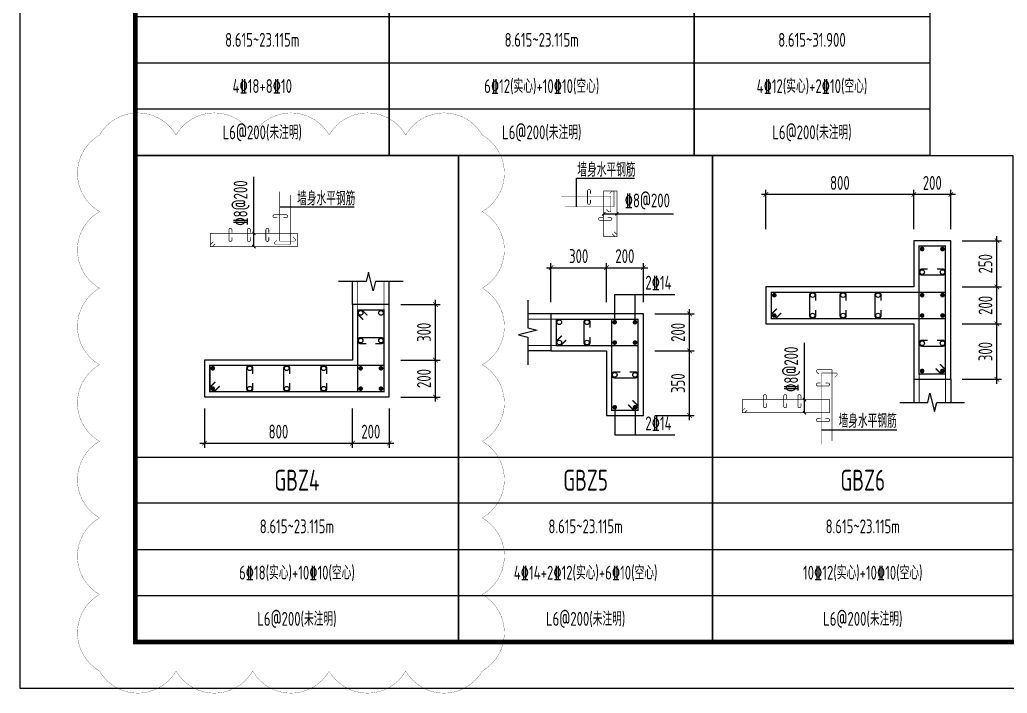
# Model space of a CAD drawing. Extents: x -668857 to 154266, y -275694 to 291306.
# Drawn here: x -353585 to -332207, y -40453 to -25878 of the extents above; entities that cross this region are included whole.
import ezdxf
from ezdxf.enums import TextEntityAlignment as Align

# ---------------------------------------------------------------- set-up
doc = ezdxf.new("R2010")
doc.units = 0
doc.header["$LTSCALE"] = 1000
doc.layers.get('0').update_dxf_attribs({"linetype": 'CONTINUOUS'})
doc.layers.get('DEFPOINTS').update_dxf_attribs({"linetype": 'CONTINUOUS'})
for name, color, linetype in [('-TK', 7, 'CONTINUOUS'), ('COLU_DE_DIM', 3, 'CONTINUOUS'), ('COLU_DE_TH', 7, 'CONTINUOUS'), ('LABEL', 1, 'CONTINUOUS'), ('LINK', 6, 'CONTINUOUS'), ('LINK-INDEX', 6, 'CONTINUOUS'), ('link-墙筋', 6, 'CONTINUOUS'), ('REIN', 6, 'CONTINUOUS'), ('TAB', 7, 'CONTINUOUS'), ('TAB_TEXT', 7, 'CONTINUOUS'), ('TEXT25', 2, 'CONTINUOUS'), ('THIN', 7, 'CONTINUOUS'), ('z-计算配筋', 7, 'CONTINUOUS')]:
    doc.layers.add(name, color=color, linetype=linetype)
doc.layers.add('审图修改', color=2, linetype='CONTINUOUS', plot=False)
doc.styles.add('TSSD_DIMENSION', font='Tssdeng.shx', dxfattribs={"width": 0.7, "bigfont": 'tssdchn.shx'})
doc.styles.add('TSSD_REIN', font='tssdeng.shx', dxfattribs={"width": 0.7, "height": 300, "bigfont": 'tssdchn.shx'})
doc.dimstyles.new('TSSD_25_100', dxfattribs={"dimtxt": 300, "dimasz": 100, "dimexe": 100, "dimexo": 250, "dimgap": 100, "dimtad": 1, "dimdec": 0, "dimlfac": 0.25, "dimzin": 0, "dimdsep": 46, "dimtxsty": 'TSSD_DIMENSION', "dimblk": 'ARCHTICK', "dimcen": 0, "dimdle": 100, "dimclrt": 7, "dimadec": 0, "dimazin": 0, "dimtfac": 1, "dimtdec": 0, "dimtix": 1, "dimtmove": 2, "dimatfit": 3, "dimldrblk": 'ARCHTICK', "dimfxl": 0, "dimtolj": 1, "dimtzin": 0, "dimarcsym": 0})

# ---------------------------------------------------------------- blocks, each defined once
blk = doc.blocks.new('_ArchTick')
at = {"color": 0, "linetype": 'ByBlock', "const_width": 0.15}
blk.add_lwpolyline([(-0.5, -0.5), (0.5, 0.5)], dxfattribs=at)
blk = doc.blocks.new('*D1495')
at = {"layer": 'COLU_DE_DIM', "color": 0, "lineweight": -2}
for p, q in [((-349585, -34292), (-349585, -35142)), ((-346385, -34292), (-346385, -35142)), ((-349685, -35042), (-346285, -35042))]:
    blk.add_line(p, q, dxfattribs=at)
at = {"layer": 'DEFPOINTS', "color": 0}
for p in [(-349585, -34042), (-346385, -34042), (-346385, -35042)]:
    blk.add_point(p, dxfattribs=at)
at = {"layer": 'COLU_DE_DIM', "color": 0, "lineweight": -2, "xscale": 100, "yscale": 100, "zscale": 100, "rotation": 180}
blk.add_blockref('_ArchTick', (-349585, -35042), dxfattribs=at)
at = {"layer": 'COLU_DE_DIM', "color": 0, "lineweight": -2, "xscale": 100, "yscale": 100, "zscale": 100}
blk.add_blockref('_ArchTick', (-346385, -35042), dxfattribs=at)
at = {"layer": 'COLU_DE_DIM', "color": 7, "insert": (-347985, -34792), "char_height": 300, "attachment_point": 5, "style": 'TSSD_DIMENSION'}
blk.add_mtext('\\A1;800', dxfattribs=at)
blk = doc.blocks.new('*D1496')
at = {"layer": 'COLU_DE_DIM', "color": 0, "lineweight": -2}
for p, q in [((-346385, -34292), (-346385, -35142)), ((-345585, -34292), (-345585, -35142)), ((-346485, -35042), (-345485, -35042))]:
    blk.add_line(p, q, dxfattribs=at)
at = {"layer": 'DEFPOINTS', "color": 0}
for p in [(-346385, -34042), (-345585, -34042), (-345585, -35042)]:
    blk.add_point(p, dxfattribs=at)
at = {"layer": 'COLU_DE_DIM', "color": 0, "lineweight": -2, "xscale": 100, "yscale": 100, "zscale": 100, "rotation": 180}
blk.add_blockref('_ArchTick', (-346385, -35042), dxfattribs=at)
at = {"layer": 'COLU_DE_DIM', "color": 0, "lineweight": -2, "xscale": 100, "yscale": 100, "zscale": 100}
blk.add_blockref('_ArchTick', (-345585, -35042), dxfattribs=at)
at = {"layer": 'COLU_DE_DIM', "color": 7, "insert": (-345985, -34792), "char_height": 300, "attachment_point": 5, "style": 'TSSD_DIMENSION'}
blk.add_mtext('\\A1;200', dxfattribs=at)
blk = doc.blocks.new('*D1497')
at = {"layer": 'COLU_DE_DIM', "color": 0, "lineweight": -2}
for p, q in [((-345335, -33242), (-344485, -33242)), ((-344585, -34142), (-344585, -33142)), ((-345335, -34042), (-344485, -34042))]:
    blk.add_line(p, q, dxfattribs=at)
at = {"layer": 'DEFPOINTS', "color": 0}
for p in [(-345585, -33242), (-344585, -33242), (-345585, -34042)]:
    blk.add_point(p, dxfattribs=at)
at = {"layer": 'COLU_DE_DIM', "color": 0, "lineweight": -2, "xscale": 100, "yscale": 100, "zscale": 100}
for p, rotation in [((-344585, -33242), 90), ((-344585, -34042), 270)]:
    blk.add_blockref('_ArchTick', p, dxfattribs=dict(at, rotation=rotation))
at = {"layer": 'COLU_DE_DIM', "color": 7, "insert": (-344835, -33642), "char_height": 300, "attachment_point": 5, "rotation": 90, "style": 'TSSD_DIMENSION'}
blk.add_mtext('\\A1;200', dxfattribs=at)
blk = doc.blocks.new('*D1498')
at = {"layer": 'COLU_DE_DIM', "color": 0, "lineweight": -2}
for p, q in [((-345335, -32042), (-344485, -32042)), ((-344585, -33342), (-344585, -31942)), ((-345335, -33242), (-344485, -33242))]:
    blk.add_line(p, q, dxfattribs=at)
at = {"layer": 'DEFPOINTS', "color": 0}
for p in [(-345585, -32042), (-344585, -32042), (-345585, -33242)]:
    blk.add_point(p, dxfattribs=at)
at = {"layer": 'COLU_DE_DIM', "color": 0, "lineweight": -2, "xscale": 100, "yscale": 100, "zscale": 100}
for p, rotation in [((-344585, -32042), 90), ((-344585, -33242), 270)]:
    blk.add_blockref('_ArchTick', p, dxfattribs=dict(at, rotation=rotation))
at = {"layer": 'COLU_DE_DIM', "color": 7, "insert": (-344835, -32642), "char_height": 300, "attachment_point": 5, "rotation": 90, "style": 'TSSD_DIMENSION'}
blk.add_mtext('\\A1;300', dxfattribs=at)
blk = doc.blocks.new('*D2015')
at = {"layer": 'COLU_DE_DIM', "color": 0, "lineweight": -2}
for p, q in [((-342085, -31993), (-342085, -31143)), ((-340885, -31993), (-340885, -31143)), ((-342185, -31243), (-340785, -31243))]:
    blk.add_line(p, q, dxfattribs=at)
at = {"layer": 'DEFPOINTS', "color": 0}
for p in [(-340885, -31243), (-342085, -32243), (-340885, -32243)]:
    blk.add_point(p, dxfattribs=at)
at = {"layer": 'COLU_DE_DIM', "color": 0, "lineweight": -2, "xscale": 100, "yscale": 100, "zscale": 100, "rotation": 180}
blk.add_blockref('_ArchTick', (-342085, -31243), dxfattribs=at)
at = {"layer": 'COLU_DE_DIM', "color": 0, "lineweight": -2, "xscale": 100, "yscale": 100, "zscale": 100}
blk.add_blockref('_ArchTick', (-340885, -31243), dxfattribs=at)
at = {"layer": 'COLU_DE_DIM', "color": 7, "insert": (-341485, -30993), "char_height": 300, "attachment_point": 5, "style": 'TSSD_DIMENSION'}
blk.add_mtext('\\A1;300', dxfattribs=at)
blk = doc.blocks.new('*D2016')
at = {"layer": 'COLU_DE_DIM', "color": 0, "lineweight": -2}
for p, q in [((-340885, -31993), (-340885, -31143)), ((-340085, -31993), (-340085, -31143)), ((-340985, -31243), (-339985, -31243))]:
    blk.add_line(p, q, dxfattribs=at)
at = {"layer": 'DEFPOINTS', "color": 0}
for p in [(-340085, -31243), (-340885, -32243), (-340085, -32243)]:
    blk.add_point(p, dxfattribs=at)
at = {"layer": 'COLU_DE_DIM', "color": 0, "lineweight": -2, "xscale": 100, "yscale": 100, "zscale": 100, "rotation": 180}
blk.add_blockref('_ArchTick', (-340885, -31243), dxfattribs=at)
at = {"layer": 'COLU_DE_DIM', "color": 0, "lineweight": -2, "xscale": 100, "yscale": 100, "zscale": 100}
blk.add_blockref('_ArchTick', (-340085, -31243), dxfattribs=at)
at = {"layer": 'COLU_DE_DIM', "color": 7, "insert": (-340485, -30993), "char_height": 300, "attachment_point": 5, "style": 'TSSD_DIMENSION'}
blk.add_mtext('\\A1;200', dxfattribs=at)
blk = doc.blocks.new('*D2017')
at = {"layer": 'COLU_DE_DIM', "color": 0, "lineweight": -2}
for p, q in [((-339835, -33043), (-338985, -33043)), ((-339085, -34543), (-339085, -32943)), ((-339835, -34443), (-338985, -34443))]:
    blk.add_line(p, q, dxfattribs=at)
at = {"layer": 'DEFPOINTS', "color": 0}
for p in [(-340085, -33043), (-339085, -33043), (-340085, -34443)]:
    blk.add_point(p, dxfattribs=at)
at = {"layer": 'COLU_DE_DIM', "color": 0, "lineweight": -2, "xscale": 100, "yscale": 100, "zscale": 100}
for p, rotation in [((-339085, -33043), 90), ((-339085, -34443), 270)]:
    blk.add_blockref('_ArchTick', p, dxfattribs=dict(at, rotation=rotation))
at = {"layer": 'COLU_DE_DIM', "color": 7, "insert": (-339335, -33743), "char_height": 300, "attachment_point": 5, "rotation": 90, "style": 'TSSD_DIMENSION'}
blk.add_mtext('\\A1;350', dxfattribs=at)
blk = doc.blocks.new('*D2018')
at = {"layer": 'COLU_DE_DIM', "color": 0, "lineweight": -2}
for p, q in [((-339835, -32243), (-338985, -32243)), ((-339085, -33143), (-339085, -32143)), ((-339835, -33043), (-338985, -33043))]:
    blk.add_line(p, q, dxfattribs=at)
at = {"layer": 'DEFPOINTS', "color": 0}
for p in [(-340085, -32243), (-339085, -32243), (-340085, -33043)]:
    blk.add_point(p, dxfattribs=at)
at = {"layer": 'COLU_DE_DIM', "color": 0, "lineweight": -2, "xscale": 100, "yscale": 100, "zscale": 100}
for p, rotation in [((-339085, -32243), 90), ((-339085, -33043), 270)]:
    blk.add_blockref('_ArchTick', p, dxfattribs=dict(at, rotation=rotation))
at = {"layer": 'COLU_DE_DIM', "color": 7, "insert": (-339335, -32643), "char_height": 300, "attachment_point": 5, "rotation": 90, "style": 'TSSD_DIMENSION'}
blk.add_mtext('\\A1;200', dxfattribs=at)
blk = doc.blocks.new('*D2088')
at = {"layer": 'COLU_DE_DIM', "color": 0, "lineweight": -2}
for p, q in [((-333180, -32459), (-332330, -32459)), ((-332430, -33759), (-332430, -32359)), ((-333180, -33659), (-332330, -33659))]:
    blk.add_line(p, q, dxfattribs=at)
at = {"layer": 'DEFPOINTS', "color": 0}
for p in [(-333430, -32459), (-332430, -32459), (-333430, -33659)]:
    blk.add_point(p, dxfattribs=at)
at = {"layer": 'COLU_DE_DIM', "color": 0, "lineweight": -2, "xscale": 100, "yscale": 100, "zscale": 100}
for p, rotation in [((-332430, -32459), 90), ((-332430, -33659), 270)]:
    blk.add_blockref('_ArchTick', p, dxfattribs=dict(at, rotation=rotation))
at = {"layer": 'COLU_DE_DIM', "color": 7, "insert": (-332680, -33059), "char_height": 300, "attachment_point": 5, "rotation": 90, "style": 'TSSD_DIMENSION'}
blk.add_mtext('\\A1;300', dxfattribs=at)
blk = doc.blocks.new('*D2089')
at = {"layer": 'COLU_DE_DIM', "color": 0, "lineweight": -2}
for p, q in [((-332430, -32559), (-332430, -31559)), ((-333180, -31659), (-332330, -31659)), ((-333180, -32459), (-332330, -32459))]:
    blk.add_line(p, q, dxfattribs=at)
at = {"layer": 'DEFPOINTS', "color": 0}
for p in [(-333430, -31659), (-332430, -31659), (-333430, -32459)]:
    blk.add_point(p, dxfattribs=at)
at = {"layer": 'COLU_DE_DIM', "color": 0, "lineweight": -2, "xscale": 100, "yscale": 100, "zscale": 100}
for p, rotation in [((-332430, -31659), 90), ((-332430, -32459), 270)]:
    blk.add_blockref('_ArchTick', p, dxfattribs=dict(at, rotation=rotation))
at = {"layer": 'COLU_DE_DIM', "color": 7, "insert": (-332680, -32059), "char_height": 300, "attachment_point": 5, "rotation": 90, "style": 'TSSD_DIMENSION'}
blk.add_mtext('\\A1;200', dxfattribs=at)
blk = doc.blocks.new('*D2090')
at = {"layer": 'COLU_DE_DIM', "color": 0, "lineweight": -2}
for p, q in [((-332430, -31759), (-332430, -30559)), ((-333180, -30659), (-332330, -30659)), ((-333180, -31659), (-332330, -31659))]:
    blk.add_line(p, q, dxfattribs=at)
at = {"layer": 'DEFPOINTS', "color": 0}
for p in [(-333430, -30659), (-332430, -30659), (-333430, -31659)]:
    blk.add_point(p, dxfattribs=at)
at = {"layer": 'COLU_DE_DIM', "color": 0, "lineweight": -2, "xscale": 100, "yscale": 100, "zscale": 100}
for p, rotation in [((-332430, -30659), 90), ((-332430, -31659), 270)]:
    blk.add_blockref('_ArchTick', p, dxfattribs=dict(at, rotation=rotation))
at = {"layer": 'COLU_DE_DIM', "color": 7, "insert": (-332680, -31159), "char_height": 300, "attachment_point": 5, "rotation": 90, "style": 'TSSD_DIMENSION'}
blk.add_mtext('\\A1;250', dxfattribs=at)
blk = doc.blocks.new('*D2091')
at = {"layer": 'COLU_DE_DIM', "color": 0, "lineweight": -2}
for p, q in [((-333330, -29659), (-334330, -29659)), ((-334230, -30409), (-334230, -29559)), ((-333430, -30409), (-333430, -29559))]:
    blk.add_line(p, q, dxfattribs=at)
at = {"layer": 'DEFPOINTS', "color": 0}
for p in [(-334230, -29659), (-334230, -30659), (-333430, -30659)]:
    blk.add_point(p, dxfattribs=at)
at = {"layer": 'COLU_DE_DIM', "color": 0, "lineweight": -2, "xscale": 100, "yscale": 100, "zscale": 100}
for p, rotation in [((-334230, -29659), 179.9999998932783), ((-333430, -29659), 359.9999998932783)]:
    blk.add_blockref('_ArchTick', p, dxfattribs=dict(at, rotation=rotation))
at = {"layer": 'COLU_DE_DIM', "color": 7, "insert": (-333830, -29409), "char_height": 300, "attachment_point": 5, "rotation": 360, "style": 'TSSD_DIMENSION'}
blk.add_mtext('\\A1;200', dxfattribs=at)
blk = doc.blocks.new('*D2092')
at = {"layer": 'COLU_DE_DIM', "color": 0, "lineweight": -2}
for p, q in [((-334130, -29659), (-337530, -29659)), ((-337430, -30409), (-337430, -29559)), ((-334230, -30409), (-334230, -29559))]:
    blk.add_line(p, q, dxfattribs=at)
at = {"layer": 'DEFPOINTS', "color": 0}
for p in [(-337430, -29659), (-337430, -30659), (-334230, -30659)]:
    blk.add_point(p, dxfattribs=at)
at = {"layer": 'COLU_DE_DIM', "color": 0, "lineweight": -2, "xscale": 100, "yscale": 100, "zscale": 100}
for p, rotation in [((-337430, -29659), 179.9999998932783), ((-334230, -29659), 359.9999998932783)]:
    blk.add_blockref('_ArchTick', p, dxfattribs=dict(at, rotation=rotation))
at = {"layer": 'COLU_DE_DIM', "color": 7, "insert": (-335830, -29409), "char_height": 300, "attachment_point": 5, "rotation": 360, "style": 'TSSD_DIMENSION'}
blk.add_mtext('\\A1;800', dxfattribs=at)
blk = doc.blocks.new('A1')
blk.add_lwpolyline([(0, 59400), (0, 0), (84100, 0), (84100, 59400)], close=True)
at = {"const_width": 100}
blk.add_lwpolyline([(2500, 58400), (2500, 1000), (83100, 1000), (83100, 58400)], close=True, dxfattribs=at)

msp = doc.modelspace()

# ---------------------------------------------------------------- linework, layer by layer
at = {"layer": 'COLU_DE_TH'}
for points in [[(-334229.68, -33658.79), (-333429.68, -33658.79), (-333429.68, -30658.79), (-334229.68, -30658.79), (-334229.68, -31658.79), (-337430.17, -31658.79), (-337430.17, -32458.79), (-334229.68, -32458.79), (-334229.68, -33658.79)], [(-345584.72, -32041.64), (-346384.72, -32041.64), (-346384.72, -33241.64), (-349584.71, -33241.64), (-349584.71, -34041.64), (-345584.72, -34041.64), (-345584.72, -32041.64)], [(-342084.72, -32243.49), (-342084.72, -33043.49), (-340884.72, -33043.49), (-340884.72, -34443.49), (-340084.72, -34443.49), (-340084.72, -32243.49), (-342084.72, -32243.49)]]:
    msp.add_lwpolyline(points, close=True, dxfattribs=at)
at = {"layer": 'LABEL'}
for p, q in [((-348514.8, -30787.19), (-348514.8, -29274.69)), ((-340942.22, -30078.39), (-339429.72, -30078.39)), ((-340704.72, -31823.49), (-339402.75, -31823.49)), ((-340704.72, -32423.49), (-340704.72, -31823.49)), ((-340264.72, -32423.49), (-340264.72, -31823.49)), ((-336596.42, -34384.32), (-336596.42, -32871.82)), ((-340704.72, -34263.49), (-340704.72, -34863.49)), ((-340264.72, -34263.49), (-340264.72, -34863.49)), ((-340704.72, -34863.49), (-339402.75, -34863.49))]:
    msp.add_line(p, q, dxfattribs=at)
at = {"layer": 'LABEL', "const_width": 25}
for points in [[(-340977.61, -30113.74), (-340906.86, -30043.03)], [(-340692.61, -30113.74), (-340621.86, -30043.03)], [(-348479.41, -30537.55), (-348550.16, -30466.84)], [(-348479.41, -30822.55), (-348550.16, -30751.84)], [(-336561.07, -34134.68), (-336631.78, -34063.93)], [(-336561.07, -34419.68), (-336631.78, -34348.93)]]:
    msp.add_lwpolyline(points, dxfattribs=at)
at = {"layer": 'LINK', "const_width": 30}
for points in [[(-333664.68, -33331.87), (-333544.68, -33451.87), (-333544.68, -33543.79), (-334114.68, -33543.79), (-334114.68, -30773.79), (-333544.68, -30773.79), (-333544.68, -33543.79), (-333636.6, -33543.79), (-333756.6, -33423.79)], [(-337103.25, -32223.79), (-337223.25, -32343.79), (-337315.17, -32343.79), (-337315.17, -31773.79), (-333544.68, -31773.79), (-333544.68, -32343.79), (-337315.17, -32343.79), (-337315.17, -32251.86), (-337195.17, -32131.86)], [(-346149.72, -32368.57), (-346269.72, -32248.57), (-346269.72, -32156.64), (-345699.72, -32156.64), (-345699.72, -33926.64), (-346269.72, -33926.64), (-346269.72, -32156.64), (-346177.79, -32156.64), (-346057.79, -32276.64)], [(-341757.79, -32808.49), (-341877.79, -32928.49), (-341969.72, -32928.49), (-341969.72, -32358.49), (-340199.72, -32358.49), (-340199.72, -32928.49), (-341969.72, -32928.49), (-341969.72, -32836.57), (-341849.72, -32716.57)], [(-340319.72, -34116.57), (-340199.72, -34236.57), (-340199.72, -34328.49), (-340769.72, -34328.49), (-340769.72, -32358.49), (-340199.72, -32358.49), (-340199.72, -34328.49), (-340291.64, -34328.49), (-340411.64, -34208.49)], [(-349257.79, -33806.64), (-349377.79, -33926.64), (-349469.71, -33926.64), (-349469.71, -33356.64), (-345699.72, -33356.64), (-345699.72, -33926.64), (-349469.71, -33926.64), (-349469.71, -33834.72), (-349349.71, -33714.72)]]:
    msp.add_lwpolyline(points, dxfattribs=at)
for points in [[(-333929.68, -31273.79), (-334049.68, -31273.79, 1), (-334049.68, -31403.79), (-333609.68, -31403.79, 1), (-333609.68, -31273.79), (-333729.68, -31273.79)], [(-336355.24, -31958.79), (-336355.24, -31838.79, 1), (-336485.24, -31838.79), (-336485.24, -32278.79, 1), (-336355.24, -32278.79), (-336355.24, -32158.79)], [(-335695.6, -31958.79), (-335695.6, -31838.79, 1), (-335825.6, -31838.79), (-335825.6, -32278.79, 1), (-335695.6, -32278.79), (-335695.6, -32158.79)], [(-334940.48, -31958.79), (-334940.48, -31838.79, 1), (-335070.48, -31838.79), (-335070.48, -32278.79, 1), (-334940.48, -32278.79), (-334940.48, -32158.79)], [(-341239.72, -32543.49), (-341239.72, -32423.49, 1), (-341369.72, -32423.49), (-341369.72, -32863.49, 1), (-341239.72, -32863.49), (-341239.72, -32743.49)], [(-345884.72, -32886.64), (-345764.72, -32886.64, 1), (-345764.72, -32756.64), (-346204.72, -32756.64, 1), (-346204.72, -32886.64), (-346084.72, -32886.64)], [(-333929.68, -32813.79), (-334049.68, -32813.79, 1), (-334049.68, -32943.79), (-333609.68, -32943.79, 1), (-333609.68, -32813.79), (-333729.68, -32813.79)], [(-348539.72, -33541.64), (-348539.72, -33421.64, 1), (-348669.72, -33421.64), (-348669.72, -33861.64, 1), (-348539.72, -33861.64), (-348539.72, -33741.64)], [(-347739.72, -33541.64), (-347739.72, -33421.64, 1), (-347869.72, -33421.64), (-347869.72, -33861.64, 1), (-347739.72, -33861.64), (-347739.72, -33741.64)], [(-346939.72, -33541.64), (-346939.72, -33421.64, 1), (-347069.72, -33421.64), (-347069.72, -33861.64, 1), (-346939.72, -33861.64), (-346939.72, -33741.64)], [(-340584.72, -33498.49), (-340704.72, -33498.49, 1), (-340704.72, -33628.49), (-340264.72, -33628.49, 1), (-340264.72, -33498.49), (-340384.72, -33498.49)]]:
    msp.add_lwpolyline(points, format="xyb", dxfattribs=at)
at = {"layer": 'LINK-INDEX', "const_width": 15}
for points in [[(-341229.15, -29642.68), (-341229.15, -29582.68, 1), (-341294.15, -29582.68), (-341294.15, -29838.39, 1), (-341229.15, -29838.39), (-341229.15, -29778.39)], [(-348011.31, -30161.85), (-348071.31, -30161.85, -1), (-348071.31, -30096.85), (-347815.6, -30096.85, -1), (-347815.6, -30161.85), (-347875.6, -30161.85)], [(-340959.72, -30155.89), (-341019.72, -30155.89, 1), (-341019.72, -30220.89), (-340799.72, -30220.89, 1), (-340799.72, -30155.89), (-340859.72, -30155.89)], [(-348992.3, -30484.69), (-348992.3, -30424.69, 1), (-349057.3, -30424.69), (-349057.3, -30644.69, 1), (-348992.3, -30644.69), (-348992.3, -30584.69)], [(-348592.3, -30484.69), (-348592.3, -30424.69, 1), (-348657.3, -30424.69), (-348657.3, -30644.69, 1), (-348592.3, -30644.69), (-348592.3, -30584.69)], [(-348192.3, -30484.69), (-348192.3, -30424.69, 1), (-348257.3, -30424.69), (-348257.3, -30644.69, 1), (-348192.3, -30644.69), (-348192.3, -30584.69)], [(-336246.42, -33739.32), (-336306.42, -33739.32, 1), (-336306.42, -33804.32), (-336086.42, -33804.32, 1), (-336086.42, -33739.32), (-336146.42, -33739.32)], [(-337420.71, -34081.82), (-337420.71, -34021.82, 1), (-337485.71, -34021.82), (-337485.71, -34241.82, 1), (-337420.71, -34241.82), (-337420.71, -34181.82)], [(-336980.72, -34081.82), (-336980.72, -34021.82, 1), (-337045.72, -34021.82), (-337045.72, -34241.82, 1), (-336980.72, -34241.82), (-336980.72, -34181.82)], [(-336673.92, -34081.82), (-336673.92, -34021.82, 1), (-336738.92, -34021.82), (-336738.92, -34241.82, 1), (-336673.92, -34241.82), (-336673.92, -34181.82)], [(-336246.42, -34509.32), (-336306.42, -34509.32, 1), (-336306.42, -34574.32), (-336086.42, -34574.32, 1), (-336086.42, -34509.32), (-336146.42, -34509.32)]]:
    msp.add_lwpolyline(points, format="xyb", dxfattribs=at)
for points in [[(-340717.22, -30464.93), (-340657.22, -30524.93), (-340657.22, -30570.89), (-340942.22, -30570.89), (-340942.22, -29585.89), (-340657.22, -29585.89), (-340657.22, -30570.89), (-340703.18, -30570.89), (-340763.18, -30510.89)], [(-349351.34, -30727.19), (-349411.34, -30787.19), (-349457.3, -30787.19), (-349457.3, -30502.19), (-347572.3, -30502.19), (-347572.3, -30787.19), (-349457.3, -30787.19), (-349457.3, -30741.23), (-349397.3, -30681.23)], [(-337832.96, -34324.32), (-337892.96, -34384.32), (-337938.92, -34384.32), (-337938.92, -34099.32), (-336053.92, -34099.32), (-336053.92, -34384.32), (-337938.92, -34384.32), (-337938.92, -34338.35), (-337878.92, -34278.35)]]:
    msp.add_lwpolyline(points, dxfattribs=at)
at = {"layer": 'LINK-INDEX', "color": 1, "const_width": 20}
for points in [[(-346269.72, -32256.64), (-346269.72, -31541.64)], [(-345699.72, -32256.64), (-345699.72, -31541.64)], [(-341869.72, -32358.49), (-342584.72, -32358.49)], [(-341869.72, -32928.49), (-342584.72, -32928.49)], [(-334114.68, -33443.79), (-334114.68, -34158.79)], [(-333544.68, -33443.79), (-333544.68, -34158.79)]]:
    msp.add_lwpolyline(points, dxfattribs=at)
at = {"layer": 'link-墙筋', "color": 152, "const_width": 12.5}
for points in [[(-347728.27, -29671.28), (-347728.27, -30741.28), (-348043.94, -30741.28, -0.41421356), (-348067.94, -30717.28), (-348067.94, -30708.8, -0.19891237), (-348060.91, -30691.83), (-348014.95, -30645.87)], [(-347958.1, -29600.41), (-347958.1, -30670.41), (-347642.43, -30670.41, 0.41421356), (-347618.43, -30646.41), (-347618.43, -30637.93, 0.19891237), (-347625.46, -30620.96), (-347671.42, -30575)], [(-341859.25, -29695.89), (-340789.25, -29695.89), (-340789.25, -30011.56, -0.41421356), (-340813.25, -30035.56), (-340821.74, -30035.56, -0.19891237), (-340838.71, -30028.53), (-340884.67, -29982.57)], [(-341788.38, -29925.72), (-340718.38, -29925.72), (-340718.38, -29610.05, 0.41421356), (-340742.38, -29586.05), (-340750.87, -29586.05, 0.19891237), (-340767.84, -29593.08), (-340813.8, -29639.04)], [(-335999.09, -34993.07), (-335999.09, -33451.76), (-336314.76, -33451.76, 0.41421356), (-336338.76, -33475.76), (-336338.76, -33484.25, 0.19891237), (-336331.73, -33501.22), (-336285.77, -33547.18)], [(-336228.92, -35063.94), (-336228.92, -33522.63), (-335913.25, -33522.63, -0.41421356), (-335889.25, -33546.63), (-335889.25, -33555.12, -0.19891237), (-335896.28, -33572.09), (-335942.24, -33618.05)]]:
    msp.add_lwpolyline(points, format="xyb", dxfattribs=at)
at = {"layer": 'REIN', "const_width": 50}
for points in [[(-334049.68, -30863.79, 1), (-334049.68, -30813.79, 1), (-334049.68, -30863.79)], [(-333609.68, -30863.79, 1), (-333609.68, -30813.79, 1), (-333609.68, -30863.79)], [(-337250.17, -31863.79, 1), (-337250.17, -31813.79, 1), (-337250.17, -31863.79)], [(-334049.68, -31863.79, 1), (-334049.68, -31813.79, 1), (-334049.68, -31863.79)], [(-333609.68, -31863.79, 1), (-333609.68, -31813.79, 1), (-333609.68, -31863.79)], [(-337250.17, -32303.79, 1), (-337250.17, -32253.79, 1), (-337250.17, -32303.79)], [(-334049.68, -32303.79, 1), (-334049.68, -32253.79, 1), (-334049.68, -32303.79)], [(-333609.68, -32303.79, 1), (-333609.68, -32253.79, 1), (-333609.68, -32303.79)], [(-340729.72, -32423.49, 1), (-340679.72, -32423.49, 1), (-340729.72, -32423.49)], [(-340289.72, -32423.49, 1), (-340239.72, -32423.49, 1), (-340289.72, -32423.49)], [(-340729.72, -32863.49, 1), (-340679.72, -32863.49, 1), (-340729.72, -32863.49)], [(-340289.72, -32863.49, 1), (-340239.72, -32863.49, 1), (-340289.72, -32863.49)], [(-349429.71, -33421.64, 1), (-349379.71, -33421.64, 1), (-349429.71, -33421.64)], [(-346229.72, -33421.64, 1), (-346179.72, -33421.64, 1), (-346229.72, -33421.64)], [(-345789.72, -33421.64, 1), (-345739.72, -33421.64, 1), (-345789.72, -33421.64)], [(-334049.68, -33503.79, 1), (-334049.68, -33453.79, 1), (-334049.68, -33503.79)], [(-333609.68, -33503.79, 1), (-333609.68, -33453.79, 1), (-333609.68, -33503.79)], [(-349429.71, -33861.64, 1), (-349379.71, -33861.64, 1), (-349429.71, -33861.64)], [(-346229.72, -33861.64, 1), (-346179.72, -33861.64, 1), (-346229.72, -33861.64)], [(-345789.72, -33861.64, 1), (-345739.72, -33861.64, 1), (-345789.72, -33861.64)], [(-340729.72, -34263.49, 1), (-340679.72, -34263.49, 1), (-340729.72, -34263.49)], [(-340289.72, -34263.49, 1), (-340239.72, -34263.49, 1), (-340289.72, -34263.49)]]:
    msp.add_lwpolyline(points, format="xyb", close=True, dxfattribs=at)
at = {"layer": 'REIN'}
for centre in [(-334049.68, -31338.79), (-333609.68, -31338.79), (-336420.24, -31838.79), (-335760.6, -31838.79), (-335005.48, -31838.79), (-346204.72, -32221.64), (-345764.72, -32221.64), (-336420.24, -32278.79), (-335760.6, -32278.79), (-335005.48, -32278.79), (-341904.72, -32423.49), (-341304.72, -32423.49), (-346204.72, -32821.64), (-345764.72, -32821.64), (-341904.72, -32863.49), (-341304.72, -32863.49), (-334049.68, -32878.79), (-333609.68, -32878.79), (-348604.72, -33421.64), (-347804.72, -33421.64), (-347004.72, -33421.64), (-340704.72, -33563.49), (-340264.72, -33563.49), (-348604.72, -33861.64), (-347804.72, -33861.64), (-347004.72, -33861.64)]:
    msp.add_circle(centre, 50, dxfattribs=at)
at = {"layer": 'TAB'}
for points in [[(-351084.71, -18282.54), (-345584.71, -18282.54), (-345584.71, -28812.09), (-351084.71, -28812.09), (-351084.71, -18282.54), (-351084.71, -24812.09), (-345584.71, -24812.09), (-345584.71, -25812.09), (-351084.71, -25812.09), (-351084.71, -26812.09), (-345584.71, -26812.09), (-345584.71, -27812.09), (-351084.71, -27812.09)], [(-345584.71, -18282.54), (-338984.7, -18282.54), (-338984.7, -28812.09), (-345584.71, -28812.09), (-345584.71, -18282.54), (-345584.71, -24812.09), (-338984.7, -24812.09), (-338984.7, -25812.09), (-345584.71, -25812.09), (-345584.71, -26812.09), (-338984.7, -26812.09), (-338984.7, -27812.09), (-345584.71, -27812.09)], [(-338984.7, -18282.54), (-333884.7, -18282.54), (-333884.7, -28812.09), (-338984.7, -28812.09), (-338984.7, -18282.54), (-338984.7, -24812.09), (-333884.7, -24812.09), (-333884.7, -25812.09), (-338984.7, -25812.09), (-338984.7, -26812.09), (-333884.7, -26812.09), (-333884.7, -27812.09), (-338984.7, -27812.09)], [(-351084.71, -28812.09), (-344084.72, -28812.09), (-344084.72, -39341.64), (-351084.71, -39341.64), (-351084.71, -28812.09), (-351084.71, -35341.64), (-344084.72, -35341.64), (-344084.72, -36341.64), (-351084.71, -36341.64), (-351084.71, -37341.64), (-344084.72, -37341.64), (-344084.72, -38341.64), (-351084.71, -38341.64)], [(-344084.72, -28812.09), (-338584.72, -28812.09), (-338584.72, -39341.64), (-344084.72, -39341.64), (-344084.72, -28812.09), (-344084.72, -35341.64), (-338584.72, -35341.64), (-338584.72, -36341.64), (-344084.72, -36341.64), (-344084.72, -37341.64), (-338584.72, -37341.64), (-338584.72, -38341.64), (-344084.72, -38341.64)], [(-338584.72, -28812.09), (-332084.72, -28812.09), (-332084.72, -39341.64), (-338584.72, -39341.64), (-338584.72, -28812.09), (-338584.72, -35341.64), (-332084.72, -35341.64), (-332084.72, -36341.64), (-338584.72, -36341.64), (-338584.72, -37341.64), (-332084.72, -37341.64), (-332084.72, -38341.64), (-338584.72, -38341.64)]]:
    msp.add_lwpolyline(points, dxfattribs=at)
at = {"layer": 'THIN'}
for p, q in [((-346384.72, -32041.64), (-346384.72, -31541.64)), ((-345584.72, -32041.64), (-345584.72, -31541.64)), ((-342084.72, -32243.49), (-342584.72, -32243.49)), ((-342084.72, -33043.49), (-342584.72, -33043.49)), ((-334229.68, -33658.79), (-334229.68, -34158.79)), ((-333429.68, -33658.79), (-333429.68, -34158.79))]:
    msp.add_line(p, q, dxfattribs=at)
for points in [[(-345284.72, -31541.64), (-345884.72, -31541.64), (-345934.72, -31741.64), (-346034.72, -31341.64), (-346084.72, -31541.64), (-346684.72, -31541.64)], [(-342584.72, -31943.49), (-342584.72, -32543.49), (-342384.72, -32593.49), (-342784.72, -32693.49), (-342584.72, -32743.49), (-342584.72, -33343.49)], [(-334529.68, -34158.79), (-333929.68, -34158.79), (-333879.68, -33958.79), (-333779.68, -34358.79), (-333729.68, -34158.79), (-333129.68, -34158.79)]]:
    msp.add_lwpolyline(points, dxfattribs=at)
at = {"layer": 'z-计算配筋'}
for p, q in [((-341534.35, -29925.72), (-341534.35, -29308.04)), ((-341534.35, -29308.04), (-340279.71, -29308.04)), ((-347958.1, -29928.52), (-346347.12, -29928.52)), ((-334597.89, -34758.11), (-336228.92, -34758.11))]:
    msp.add_line(p, q, dxfattribs=at)
at = {"layer": '审图修改', "color": 2, "const_width": 5}
msp.add_lwpolyline([(-351857.67, -28372.39, -0.57735027), (-350200.53, -28372.39, -0.57735027), (-348543.39, -28372.39, -0.57735027), (-346886.25, -28372.39, -0.57735027), (-345229.12, -28372.39, -0.57735027), (-343571.98, -28372.39, -0.57735027), (-343571.98, -30029.53, -0.57735027), (-343571.98, -31686.66, -0.57735027), (-343571.98, -33343.8, -0.57735027), (-343571.98, -35000.94, -0.57735027), (-343571.98, -36658.08, -0.57735027), (-343571.98, -38315.22, -0.57735027), (-343571.98, -39972.35, -0.57735027), (-345229.12, -39972.35, -0.57735027), (-346886.25, -39972.35, -0.57735027), (-348543.39, -39972.35, -0.57735027), (-350200.53, -39972.35, -0.57735027), (-351857.67, -39972.35, -0.57735027), (-351857.67, -38315.22, -0.57735027), (-351857.67, -36658.08, -0.57735027), (-351857.67, -35000.94, -0.57735027), (-351857.67, -33343.8, -0.57735027), (-351857.67, -31686.66, -0.57735027), (-351857.67, -30029.53, -0.57735027), (-351857.67, -28372.39, -0.57735027), (-351857.67, -28372.39, -0.57735027)], format="xyb", dxfattribs=at)

# ---------------------------------------------------------------- block references
at = {"layer": '-TK'}
msp.add_blockref('A1', (-353584.71, -40341.64), dxfattribs=at)

# ---------------------------------------------------------------- texts
at = {"layer": 'TAB_TEXT', "style": 'TSSD_REIN', "width": 0.7}
for s, height, p in [('8.615~23.115m', 300, (-348334.71, -26312.09)), ('8.615~23.115m', 300, (-342284.71, -26312.09)), ('8.615~31.900', 300, (-336434.7, -26312.09)), ('L6@200(未注明)', 300, (-348334.71, -28312.09)), ('L6@200(未注明)', 300, (-342284.71, -28312.09)), ('L6@200(未注明)', 300, (-336434.7, -28312.09)), ('GBZ4', 450, (-347584.72, -35841.64)), ('GBZ5', 450, (-341334.72, -35841.64)), ('GBZ6', 450, (-335334.72, -35841.64)), ('8.615~23.115m', 300, (-347584.72, -36841.64)), ('8.615~23.115m', 300, (-341334.72, -36841.64)), ('8.615~23.115m', 300, (-335334.72, -36841.64)), ('L6@200(未注明)', 300, (-347584.72, -38841.64)), ('L6@200(未注明)', 300, (-341334.72, -38841.64)), ('L6@200(未注明)', 300, (-335334.72, -38841.64))]:
    msp.add_text(s, height=height, dxfattribs=at).set_placement(p, align=Align.MIDDLE)
at = {"layer": 'TAB_TEXT', "color": 1, "style": 'TSSD_REIN', "width": 0.7}
for s, p in [('6%%13212(实心)+10%%13210(空心)', (-342284.71, -27312.09)), ('4%%13212(实心)+2%%13210(空心)', (-336434.7, -27312.09)), ('4%%13218+8%%13210', (-348334.71, -27312.09)), ('6%%13218(实心)+10%%13210(空心)', (-347584.72, -37841.64)), ('4%%13214+2%%13212(实心)+6%%13210(空心)', (-341334.72, -37841.64)), ('10%%13212(实心)+10%%13210(空心)', (-335334.72, -37841.64))]:
    msp.add_text(s, height=300, dxfattribs=at).set_placement(p, align=Align.MIDDLE)
at = {"layer": 'TEXT25', "style": 'TSSD_REIN', "width": 0.7}
for rotation, p in [(89.999998, (-348564.8, -30334.69)), (90, (-336646.42, -33931.82))]:
    msp.add_text('%%1328@200', height=300, rotation=rotation, dxfattribs=at).set_placement(p, align=Align.BOTTOM_LEFT)
msp.add_text('%%1328@200', height=300, dxfattribs=at).set_placement((-340489.72, -30028.39), align=Align.BOTTOM_LEFT)
at = {"layer": 'TEXT25', "color": 1, "style": 'TSSD_REIN', "width": 0.7}
for rotation, p in [(0.000002, (-340041.92, -31807.44)), (359.999998, (-340041.92, -34851.89))]:
    msp.add_text('2%%13214', height=300, rotation=rotation, dxfattribs=at).set_placement(p, align=Align.BOTTOM_LEFT)
at = {"layer": 'z-计算配筋', "style": 'TSSD_REIN', "width": 0.7}
for p in [(-340883.14, -29125.02), (-346950.54, -29745.5), (-335229.44, -34559.43)]:
    msp.add_text('墙身水平钢筋', height=300, dxfattribs=at).set_placement(p, align=Align.MIDDLE_CENTER)

# ---------------------------------------------------------------- dimensions: what is measured, and where the dimension line sits
at = {"layer": 'COLU_DE_DIM'}
for base, p1, p2, angle, picture, middle in [((-337430.17, -29658.79), (-334229.68, -30658.79), (-337430.17, -30658.79), 180, '*D2092', (-335829.93, -29408.79)), ((-334229.68, -29658.79), (-333429.68, -30658.79), (-334229.68, -30658.79), 180, '*D2091', (-333829.68, -29408.79)), ((-332429.68, -30658.79), (-333429.68, -31658.79), (-333429.68, -30658.79), 90, '*D2090', (-332679.68, -31158.79)), ((-332429.68, -31658.79), (-333429.68, -32458.79), (-333429.68, -31658.79), 90, '*D2089', (-332679.68, -32058.79)), ((-344584.72, -32041.64), (-345584.72, -33241.64), (-345584.72, -32041.64), 90, '*D1498', (-344834.72, -32641.64)), ((-339084.72, -32243.49), (-340084.72, -33043.49), (-340084.72, -32243.49), 90, '*D2018', (-339334.72, -32643.49)), ((-332429.68, -32458.79), (-333429.68, -33658.79), (-333429.68, -32458.79), 90, '*D2088', (-332679.68, -33058.79)), ((-339084.72, -33043.49), (-340084.72, -34443.49), (-340084.72, -33043.49), 90, '*D2017', (-339334.72, -33743.49)), ((-344584.72, -33241.64), (-345584.72, -34041.64), (-345584.72, -33241.64), 90, '*D1497', (-344834.72, -33641.64))]:
    dim = msp.add_linear_dim(base=base, p1=p1, p2=p2, angle=angle, dimstyle='TSSD_25_100', dxfattribs=at)
    dim.commit()
    dim.dimension.update_dxf_attribs({"geometry": picture, "text_midpoint": middle})
for base, p1, p2, picture, middle in [((-340884.72, -31243.49), (-342084.72, -32243.49), (-340884.72, -32243.49), '*D2015', (-341484.72, -30993.49)), ((-340084.72, -31243.49), (-340884.72, -32243.49), (-340084.72, -32243.49), '*D2016', (-340484.72, -30993.49)), ((-346384.72, -35041.64), (-349584.71, -34041.64), (-346384.72, -34041.64), '*D1495', (-347984.72, -34791.64)), ((-345584.72, -35041.64), (-346384.72, -34041.64), (-345584.72, -34041.64), '*D1496', (-345984.72, -34791.64))]:
    dim = msp.add_linear_dim(base=base, p1=p1, p2=p2, dimstyle='TSSD_25_100', dxfattribs=at)
    dim.commit()
    dim.dimension.update_dxf_attribs({"geometry": picture, "text_midpoint": middle})

doc.saveas('drawing.dxf')
